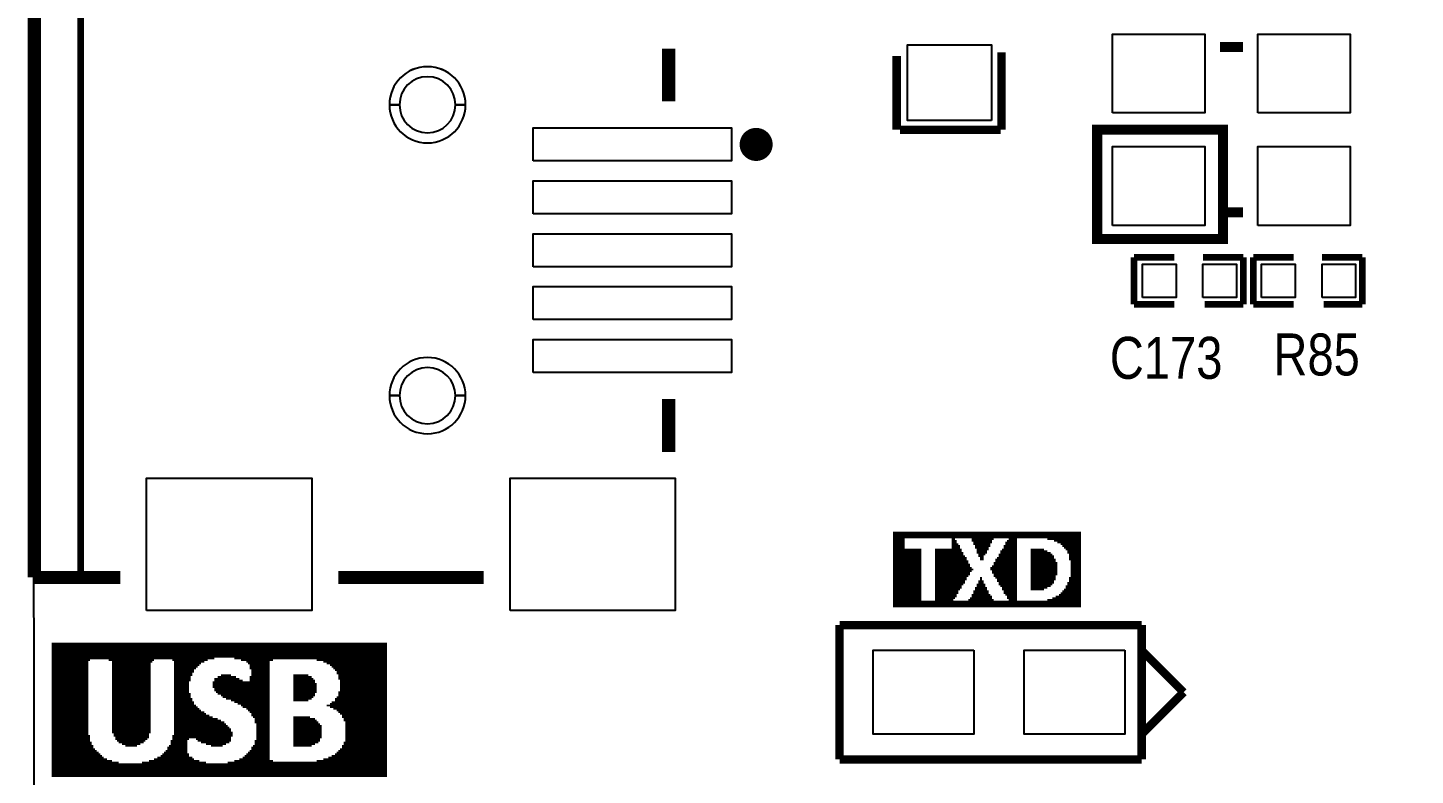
# Model space of a CAD drawing. Extents: x -16 to 114, y 9 to 99.
# Drawn here: x -16.29 to 4.71, y 30.85 to 42.16 of the extents above; entities that cross this region are included whole.
import ezdxf

# ---------------------------------------------------------------- set-up
doc = ezdxf.new("R2010")
doc.units = 0
for name, color, linetype in [('BG_OUTLINE', 3, 'CONTINUOUS'), ('MA_PEN3', 5, 'CONTINUOUS'), ('PG_SILKSCREEN_TOP', 6, 'CONTINUOUS'), ('PIN_TOP', 7, 'CONTINUOUS'), ('RD_SILKSCREEN_TOP', 8, 'CONTINUOUS')]:
    doc.layers.add(name, color=color, linetype=linetype)

msp = doc.modelspace()

# ---------------------------------------------------------------- linework, layer by layer
at = {"layer": 'BG_OUTLINE'}
for points in [[(-13.134086, 99.189794), (110.731046, 99.189794, -0.414215), (113.79708, 96.12376), (113.799874, 12.17676), (113.79708, 12.263374, -0.41422), (110.731046, 9.19734), (-13.22832, 9.19734), (-13.12672, 9.20496, -0.414214), (-16.192754, 12.270994), (-16.20012, 96.12376, -0.414215)], [(-9.662414, 40.992044, 1), (-10.815066, 40.992044, 1)], [(-9.662414, 36.592256, 1), (-10.815066, 36.592256, 1)]]:
    msp.add_lwpolyline(points, format="xyb", close=True, dxfattribs=at)
at = {"layer": 'MA_PEN3', "const_width": 0.0254}
for points in [[(-3.193796, 34.521394), (-0.348996, 34.521394)], [(-3.193796, 34.495994), (-0.348996, 34.495994)], [(-3.193796, 34.470594), (-0.348996, 34.470594)], [(-3.193796, 34.445194), (-0.348996, 34.445194)], [(-3.193796, 34.419794), (-3.015996, 34.419794)], [(-3.193796, 34.394394), (-3.015996, 34.394394)], [(-3.193796, 34.368994), (-3.015996, 34.368994)], [(-3.193796, 34.343594), (-3.015996, 34.343594)], [(-3.193796, 34.318194), (-3.015996, 34.318194)], [(-3.193796, 34.292794), (-3.015996, 34.292794)], [(-3.193796, 34.267394), (-2.761996, 34.267394)], [(-3.193796, 34.241994), (-2.761996, 34.241994)], [(-2.558796, 34.267394), (-2.152396, 34.267394)], [(-2.558796, 34.241994), (-2.152396, 34.241994)], [(-2.304796, 34.419794), (-2.253996, 34.419794)], [(-2.304796, 34.394394), (-2.228596, 34.394394)], [(-2.304796, 34.368994), (-2.228596, 34.368994)], [(-2.304796, 34.343594), (-2.203196, 34.343594)], [(-2.304796, 34.318194), (-2.177796, 34.318194)], [(-2.304796, 34.292794), (-2.177796, 34.292794)], [(-1.999996, 34.419794), (-1.669796, 34.419794)], [(-1.999996, 34.394394), (-1.695196, 34.394394)], [(-1.974596, 34.368994), (-1.695196, 34.368994)], [(-1.974596, 34.343594), (-1.720596, 34.343594)], [(-1.949196, 34.318194), (-1.720596, 34.318194)], [(-1.949196, 34.292794), (-1.745996, 34.292794)], [(-1.923796, 34.267394), (-1.745996, 34.267394)], [(-1.923796, 34.241994), (-1.771396, 34.241994)], [(-1.568196, 34.241994), (-1.314196, 34.241994)], [(-1.542796, 34.267394), (-1.314196, 34.267394)], [(-1.517396, 34.318194), (-1.314196, 34.318194)], [(-1.517396, 34.292794), (-1.314196, 34.292794)], [(-1.491996, 34.368994), (-1.314196, 34.368994)], [(-1.491996, 34.343594), (-1.314196, 34.343594)], [(-1.466596, 34.394394), (-1.314196, 34.394394)], [(-1.441196, 34.419794), (-1.314196, 34.419794)], [(-1.110996, 34.267394), (-0.907796, 34.267394)], [(-1.110996, 34.241994), (-0.856996, 34.241994)], [(-0.856996, 34.419794), (-0.348996, 34.419794)], [(-0.755396, 34.394394), (-0.348996, 34.394394)], [(-0.704596, 34.368994), (-0.348996, 34.368994)], [(-0.653796, 34.343594), (-0.348996, 34.343594)], [(-0.628396, 34.318194), (-0.348996, 34.318194)], [(-0.602996, 34.292794), (-0.348996, 34.292794)], [(-0.577596, 34.267394), (-0.348996, 34.267394)], [(-0.552196, 34.241994), (-0.348996, 34.241994)], [(-3.193796, 34.216594), (-2.761996, 34.216594)], [(-3.193796, 34.191194), (-2.761996, 34.191194)], [(-3.193796, 34.165794), (-2.761996, 34.165794)], [(-3.193796, 34.140394), (-2.761996, 34.140394)], [(-3.193796, 34.114994), (-2.761996, 34.114994)], [(-3.193796, 34.089594), (-2.761996, 34.089594)], [(-3.193796, 34.064194), (-2.761996, 34.064194)], [(-3.193796, 34.038794), (-2.761996, 34.038794)], [(-3.193796, 34.013394), (-2.761996, 34.013394)], [(-2.558796, 34.216594), (-2.126996, 34.216594)], [(-2.558796, 34.191194), (-2.126996, 34.191194)], [(-2.558796, 34.165794), (-2.101596, 34.165794)], [(-2.558796, 34.140394), (-2.076196, 34.140394)], [(-2.558796, 34.114994), (-2.076196, 34.114994)], [(-2.558796, 34.089594), (-2.050796, 34.089594)], [(-2.558796, 34.064194), (-2.050796, 34.064194)], [(-2.558796, 34.038794), (-2.025396, 34.038794)], [(-2.558796, 34.013394), (-2.025396, 34.013394)], [(-1.923796, 34.216594), (-1.771396, 34.216594)], [(-1.898396, 34.191194), (-1.796796, 34.191194)], [(-1.898396, 34.165794), (-1.822196, 34.165794)], [(-1.872996, 34.140394), (-1.822196, 34.140394)], [(-1.872996, 34.114994), (-1.822196, 34.114994)], [(-1.695196, 34.013394), (-1.314196, 34.013394)], [(-1.669796, 34.064194), (-1.314196, 34.064194)], [(-1.669796, 34.038794), (-1.314196, 34.038794)], [(-1.644396, 34.114994), (-1.314196, 34.114994)], [(-1.644396, 34.089594), (-1.314196, 34.089594)], [(-1.618996, 34.140394), (-1.314196, 34.140394)], [(-1.593596, 34.191194), (-1.314196, 34.191194)], [(-1.593596, 34.165794), (-1.314196, 34.165794)], [(-1.568196, 34.216594), (-1.314196, 34.216594)], [(-1.110996, 34.216594), (-0.806196, 34.216594)], [(-1.110996, 34.191194), (-0.780796, 34.191194)], [(-1.110996, 34.165794), (-0.755396, 34.165794)], [(-1.110996, 34.140394), (-0.755396, 34.140394)], [(-1.110996, 34.114994), (-0.729996, 34.114994)], [(-1.110996, 34.089594), (-0.729996, 34.089594)], [(-1.110996, 34.064194), (-0.704596, 34.064194)], [(-1.110996, 34.038794), (-0.704596, 34.038794)], [(-1.110996, 34.013394), (-0.704596, 34.013394)], [(-0.552196, 34.216594), (-0.348996, 34.216594)], [(-0.526796, 34.191194), (-0.348996, 34.191194)], [(-0.526796, 34.165794), (-0.348996, 34.165794)], [(-0.526796, 34.140394), (-0.348996, 34.140394)], [(-0.526796, 34.114994), (-0.348996, 34.114994)], [(-0.501396, 34.089594), (-0.348996, 34.089594)], [(-0.501396, 34.064194), (-0.348996, 34.064194)], [(-0.501396, 34.038794), (-0.348996, 34.038794)], [(-0.501396, 34.013394), (-0.348996, 34.013394)], [(-3.193796, 33.987994), (-2.761996, 33.987994)], [(-3.193796, 33.962594), (-2.761996, 33.962594)], [(-3.193796, 33.937194), (-2.761996, 33.937194)], [(-3.193796, 33.911794), (-2.761996, 33.911794)], [(-3.193796, 33.886394), (-2.761996, 33.886394)], [(-3.193796, 33.860994), (-2.761996, 33.860994)], [(-3.193796, 33.835594), (-2.761996, 33.835594)], [(-3.193796, 33.810194), (-2.761996, 33.810194)], [(-2.558796, 33.987994), (-1.999996, 33.987994)], [(-2.558796, 33.962594), (-1.974596, 33.962594)], [(-2.558796, 33.937194), (-1.999996, 33.937194)], [(-2.558796, 33.911794), (-2.025396, 33.911794)], [(-2.558796, 33.886394), (-2.025396, 33.886394)], [(-2.558796, 33.860994), (-2.050796, 33.860994)], [(-2.558796, 33.835594), (-2.076196, 33.835594)], [(-2.558796, 33.810194), (-2.076196, 33.810194)], [(-1.872996, 33.835594), (-1.847596, 33.835594)], [(-1.872996, 33.810194), (-1.847596, 33.810194)], [(-1.720596, 33.987994), (-1.314196, 33.987994)], [(-1.720596, 33.962594), (-1.314196, 33.962594)], [(-1.695196, 33.937194), (-1.314196, 33.937194)], [(-1.695196, 33.911794), (-1.314196, 33.911794)], [(-1.669796, 33.886394), (-1.314196, 33.886394)], [(-1.669796, 33.860994), (-1.314196, 33.860994)], [(-1.644396, 33.835594), (-1.314196, 33.835594)], [(-1.618996, 33.810194), (-1.314196, 33.810194)], [(-1.110996, 33.987994), (-0.704596, 33.987994)], [(-1.110996, 33.962594), (-0.704596, 33.962594)], [(-1.110996, 33.937194), (-0.704596, 33.937194)], [(-1.110996, 33.911794), (-0.704596, 33.911794)], [(-1.110996, 33.886394), (-0.704596, 33.886394)], [(-1.110996, 33.860994), (-0.729996, 33.860994)], [(-1.110996, 33.835594), (-0.729996, 33.835594)], [(-1.110996, 33.810194), (-0.729996, 33.810194)], [(-0.526796, 33.835594), (-0.348996, 33.835594)], [(-0.526796, 33.810194), (-0.348996, 33.810194)], [(-0.501396, 33.987994), (-0.348996, 33.987994)], [(-0.501396, 33.962594), (-0.348996, 33.962594)], [(-0.501396, 33.937194), (-0.348996, 33.937194)], [(-0.501396, 33.911794), (-0.348996, 33.911794)], [(-0.501396, 33.886394), (-0.348996, 33.886394)], [(-0.501396, 33.860994), (-0.348996, 33.860994)], [(-3.193796, 33.784794), (-2.761996, 33.784794)], [(-3.193796, 33.759394), (-2.761996, 33.759394)], [(-3.193796, 33.733994), (-2.761996, 33.733994)], [(-3.193796, 33.708594), (-2.761996, 33.708594)], [(-3.193796, 33.683194), (-2.761996, 33.683194)], [(-3.193796, 33.657794), (-2.761996, 33.657794)], [(-3.193796, 33.632394), (-2.761996, 33.632394)], [(-3.193796, 33.606994), (-2.761996, 33.606994)], [(-2.558796, 33.784794), (-2.101596, 33.784794)], [(-2.558796, 33.759394), (-2.101596, 33.759394)], [(-2.558796, 33.733994), (-2.126996, 33.733994)], [(-2.558796, 33.708594), (-2.152396, 33.708594)], [(-2.558796, 33.683194), (-2.152396, 33.683194)], [(-2.558796, 33.657794), (-2.177796, 33.657794)], [(-2.558796, 33.632394), (-2.203196, 33.632394)], [(-2.558796, 33.606994), (-2.203196, 33.606994)], [(-1.974596, 33.632394), (-1.745996, 33.632394)], [(-1.974596, 33.606994), (-1.745996, 33.606994)], [(-1.949196, 33.683194), (-1.771396, 33.683194)], [(-1.949196, 33.657794), (-1.771396, 33.657794)], [(-1.923796, 33.733994), (-1.796796, 33.733994)], [(-1.923796, 33.708594), (-1.796796, 33.708594)], [(-1.898396, 33.784794), (-1.822196, 33.784794)], [(-1.898396, 33.759394), (-1.822196, 33.759394)], [(-1.618996, 33.784794), (-1.314196, 33.784794)], [(-1.593596, 33.759394), (-1.314196, 33.759394)], [(-1.593596, 33.733994), (-1.314196, 33.733994)], [(-1.568196, 33.708594), (-1.314196, 33.708594)], [(-1.542796, 33.683194), (-1.314196, 33.683194)], [(-1.542796, 33.657794), (-1.314196, 33.657794)], [(-1.517396, 33.632394), (-1.314196, 33.632394)], [(-1.517396, 33.606994), (-1.314196, 33.606994)], [(-1.110996, 33.784794), (-0.755396, 33.784794)], [(-1.110996, 33.759394), (-0.755396, 33.759394)], [(-1.110996, 33.733994), (-0.780796, 33.733994)], [(-1.110996, 33.708594), (-0.806196, 33.708594)], [(-1.110996, 33.683194), (-0.856996, 33.683194)], [(-1.110996, 33.657794), (-0.907796, 33.657794)], [(-0.653796, 33.606994), (-0.348996, 33.606994)], [(-0.628396, 33.632394), (-0.348996, 33.632394)], [(-0.602996, 33.657794), (-0.348996, 33.657794)], [(-0.577596, 33.708594), (-0.348996, 33.708594)], [(-0.577596, 33.683194), (-0.348996, 33.683194)], [(-0.552196, 33.759394), (-0.348996, 33.759394)], [(-0.552196, 33.733994), (-0.348996, 33.733994)], [(-0.526796, 33.784794), (-0.348996, 33.784794)], [(-3.193796, 33.581594), (-2.761996, 33.581594)], [(-3.193796, 33.556194), (-2.761996, 33.556194)], [(-3.193796, 33.530794), (-2.761996, 33.530794)], [(-3.193796, 33.505394), (-2.761996, 33.505394)], [(-3.193796, 33.479994), (-0.348996, 33.479994)], [(-3.193796, 33.454594), (-0.348996, 33.454594)], [(-3.193796, 33.429194), (-0.348996, 33.429194)], [(-3.193796, 33.403794), (-0.348996, 33.403794)], [(-2.558796, 33.581594), (-2.228596, 33.581594)], [(-2.558796, 33.556194), (-2.228596, 33.556194)], [(-2.558796, 33.530794), (-2.253996, 33.530794)], [(-2.558796, 33.505394), (-2.279396, 33.505394)], [(-2.050796, 33.505394), (-1.669796, 33.505394)], [(-2.025396, 33.530794), (-1.695196, 33.530794)], [(-1.999996, 33.581594), (-1.720596, 33.581594)], [(-1.999996, 33.556194), (-1.695196, 33.556194)], [(-1.491996, 33.581594), (-1.314196, 33.581594)], [(-1.466596, 33.556194), (-1.314196, 33.556194)], [(-1.466596, 33.530794), (-1.314196, 33.530794)], [(-1.441196, 33.505394), (-1.314196, 33.505394)], [(-0.856996, 33.505394), (-0.348996, 33.505394)], [(-0.780796, 33.530794), (-0.348996, 33.530794)], [(-0.729996, 33.556194), (-0.348996, 33.556194)], [(-0.679196, 33.581594), (-0.348996, 33.581594)], [(-15.928848, 32.84474), (-10.848848, 32.84474)], [(-15.928848, 32.81934), (-10.848848, 32.81934)], [(-15.928848, 32.79394), (-10.848848, 32.79394)], [(-15.928848, 32.76854), (-10.848848, 32.76854)], [(-15.928848, 32.74314), (-10.848848, 32.74314)], [(-15.928848, 32.71774), (-10.848848, 32.71774)], [(-15.928848, 32.69234), (-10.848848, 32.69234)], [(-15.928848, 32.66694), (-10.848848, 32.66694)], [(-15.928848, 32.64154), (-10.848848, 32.64154)], [(-15.928848, 32.61614), (-13.465048, 32.61614)], [(-15.928848, 32.59074), (-15.344648, 32.59074)], [(-15.928848, 32.56534), (-15.370048, 32.56534)], [(-15.928848, 32.53994), (-15.370048, 32.53994)], [(-15.065248, 32.59074), (-14.379448, 32.59074)], [(-15.014448, 32.56534), (-14.404848, 32.56534)], [(-15.014448, 32.53994), (-14.430248, 32.53994)], [(-14.100048, 32.59074), (-13.566648, 32.59074)], [(-14.074648, 32.56534), (-13.617448, 32.56534)], [(-14.074648, 32.53994), (-13.668248, 32.53994)], [(-13.160248, 32.61614), (-10.848848, 32.61614)], [(-13.058648, 32.59074), (-12.576048, 32.59074)], [(-12.982448, 32.56534), (-12.626848, 32.56534)], [(-12.957048, 32.53994), (-12.626848, 32.53994)], [(-11.915648, 32.59074), (-10.848848, 32.59074)], [(-11.814048, 32.56534), (-10.848848, 32.56534)], [(-11.763248, 32.53994), (-10.848848, 32.53994)], [(-15.928848, 32.51454), (-15.370048, 32.51454)], [(-15.928848, 32.48914), (-15.370048, 32.48914)], [(-15.928848, 32.46374), (-15.370048, 32.46374)], [(-15.928848, 32.43834), (-15.370048, 32.43834)], [(-15.928848, 32.41294), (-15.370048, 32.41294)], [(-15.928848, 32.38754), (-15.370048, 32.38754)], [(-15.928848, 32.36214), (-15.370048, 32.36214)], [(-15.928848, 32.33674), (-15.370048, 32.33674)], [(-15.014448, 32.51454), (-14.430248, 32.51454)], [(-15.014448, 32.48914), (-14.430248, 32.48914)], [(-15.014448, 32.46374), (-14.430248, 32.46374)], [(-15.014448, 32.43834), (-14.430248, 32.43834)], [(-15.014448, 32.41294), (-14.430248, 32.41294)], [(-15.014448, 32.38754), (-14.430248, 32.38754)], [(-15.014448, 32.36214), (-14.430248, 32.36214)], [(-15.014448, 32.33674), (-14.430248, 32.33674)], [(-14.074648, 32.51454), (-13.693648, 32.51454)], [(-14.074648, 32.48914), (-13.719048, 32.48914)], [(-14.074648, 32.46374), (-13.744448, 32.46374)], [(-14.074648, 32.43834), (-13.769848, 32.43834)], [(-14.074648, 32.41294), (-13.769848, 32.41294)], [(-14.074648, 32.38754), (-13.795248, 32.38754)], [(-14.074648, 32.36214), (-13.795248, 32.36214)], [(-14.074648, 32.33674), (-13.820648, 32.33674)], [(-13.414248, 32.33674), (-13.134848, 32.33674)], [(-13.363448, 32.36214), (-13.211048, 32.36214)], [(-12.931648, 32.51454), (-12.626848, 32.51454)], [(-12.931648, 32.48914), (-12.626848, 32.48914)], [(-12.931648, 32.46374), (-12.626848, 32.46374)], [(-12.931648, 32.33674), (-12.626848, 32.33674)], [(-12.906248, 32.43834), (-12.626848, 32.43834)], [(-12.906248, 32.41294), (-12.626848, 32.41294)], [(-12.906248, 32.38754), (-12.626848, 32.38754)], [(-12.906248, 32.36214), (-12.626848, 32.36214)], [(-12.271248, 32.36214), (-12.042648, 32.36214)], [(-12.271248, 32.33674), (-11.991848, 32.33674)], [(-11.712448, 32.51454), (-10.848848, 32.51454)], [(-11.687048, 32.48914), (-10.848848, 32.48914)], [(-11.661648, 32.46374), (-10.848848, 32.46374)], [(-11.636248, 32.43834), (-10.848848, 32.43834)], [(-11.610848, 32.41294), (-10.848848, 32.41294)], [(-11.610848, 32.38754), (-10.848848, 32.38754)], [(-11.585448, 32.36214), (-10.848848, 32.36214)], [(-11.585448, 32.33674), (-10.848848, 32.33674)], [(-15.928848, 32.31134), (-15.370048, 32.31134)], [(-15.928848, 32.28594), (-15.370048, 32.28594)], [(-15.928848, 32.26054), (-15.370048, 32.26054)], [(-15.928848, 32.23514), (-15.370048, 32.23514)], [(-15.928848, 32.20974), (-15.370048, 32.20974)], [(-15.928848, 32.18434), (-15.370048, 32.18434)], [(-15.928848, 32.15894), (-15.370048, 32.15894)], [(-15.928848, 32.13354), (-15.370048, 32.13354)], [(-15.014448, 32.31134), (-14.430248, 32.31134)], [(-15.014448, 32.28594), (-14.430248, 32.28594)], [(-15.014448, 32.26054), (-14.430248, 32.26054)], [(-15.014448, 32.23514), (-14.430248, 32.23514)], [(-15.014448, 32.20974), (-14.430248, 32.20974)], [(-15.014448, 32.18434), (-14.430248, 32.18434)], [(-15.014448, 32.15894), (-14.430248, 32.15894)], [(-15.014448, 32.13354), (-14.430248, 32.13354)], [(-14.074648, 32.31134), (-13.820648, 32.31134)], [(-14.074648, 32.28594), (-13.820648, 32.28594)], [(-14.074648, 32.26054), (-13.846048, 32.26054)], [(-14.074648, 32.23514), (-13.846048, 32.23514)], [(-14.074648, 32.20974), (-13.846048, 32.20974)], [(-14.074648, 32.18434), (-13.846048, 32.18434)], [(-14.074648, 32.15894), (-13.846048, 32.15894)], [(-14.074648, 32.13354), (-13.846048, 32.13354)], [(-13.490448, 32.26054), (-12.626848, 32.26054)], [(-13.490448, 32.23514), (-12.626848, 32.23514)], [(-13.490448, 32.20974), (-12.626848, 32.20974)], [(-13.490448, 32.18434), (-12.626848, 32.18434)], [(-13.465048, 32.31134), (-13.084048, 32.31134)], [(-13.465048, 32.28594), (-13.033248, 32.28594)], [(-13.465048, 32.15894), (-12.626848, 32.15894)], [(-13.465048, 32.13354), (-12.626848, 32.13354)], [(-12.931648, 32.31134), (-12.626848, 32.31134)], [(-12.931648, 32.28594), (-12.626848, 32.28594)], [(-12.271248, 32.31134), (-11.966448, 32.31134)], [(-12.271248, 32.28594), (-11.941048, 32.28594)], [(-12.271248, 32.26054), (-11.941048, 32.26054)], [(-12.271248, 32.23514), (-11.915648, 32.23514)], [(-12.271248, 32.20974), (-11.915648, 32.20974)], [(-12.271248, 32.18434), (-11.915648, 32.18434)], [(-12.271248, 32.15894), (-11.915648, 32.15894)], [(-12.271248, 32.13354), (-11.915648, 32.13354)], [(-11.585448, 32.31134), (-10.848848, 32.31134)], [(-11.560048, 32.28594), (-10.848848, 32.28594)], [(-11.560048, 32.26054), (-10.848848, 32.26054)], [(-11.560048, 32.23514), (-10.848848, 32.23514)], [(-11.560048, 32.20974), (-10.848848, 32.20974)], [(-11.560048, 32.18434), (-10.848848, 32.18434)], [(-11.560048, 32.15894), (-10.848848, 32.15894)], [(-11.560048, 32.13354), (-10.848848, 32.13354)], [(-15.928848, 32.10814), (-15.370048, 32.10814)], [(-15.928848, 32.08274), (-15.370048, 32.08274)], [(-15.928848, 32.05734), (-15.370048, 32.05734)], [(-15.928848, 32.03194), (-15.370048, 32.03194)], [(-15.928848, 32.00654), (-15.370048, 32.00654)], [(-15.928848, 31.98114), (-15.370048, 31.98114)], [(-15.928848, 31.95574), (-15.370048, 31.95574)], [(-15.928848, 31.93034), (-15.370048, 31.93034)], [(-15.014448, 32.10814), (-14.430248, 32.10814)], [(-15.014448, 32.08274), (-14.430248, 32.08274)], [(-15.014448, 32.05734), (-14.430248, 32.05734)], [(-15.014448, 32.03194), (-14.430248, 32.03194)], [(-15.014448, 32.00654), (-14.430248, 32.00654)], [(-15.014448, 31.98114), (-14.430248, 31.98114)], [(-15.014448, 31.95574), (-14.430248, 31.95574)], [(-15.014448, 31.93034), (-14.430248, 31.93034)], [(-14.074648, 32.10814), (-13.846048, 32.10814)], [(-14.074648, 32.08274), (-13.820648, 32.08274)], [(-14.074648, 32.05734), (-13.820648, 32.05734)], [(-14.074648, 32.03194), (-13.820648, 32.03194)], [(-14.074648, 32.00654), (-13.795248, 32.00654)], [(-14.074648, 31.98114), (-13.795248, 31.98114)], [(-14.074648, 31.95574), (-13.769848, 31.95574)], [(-14.074648, 31.93034), (-13.769848, 31.93034)], [(-13.439648, 32.10814), (-12.626848, 32.10814)], [(-13.414248, 32.08274), (-12.626848, 32.08274)], [(-13.363448, 32.05734), (-12.626848, 32.05734)], [(-13.338048, 32.03194), (-12.626848, 32.03194)], [(-13.287248, 32.00654), (-12.626848, 32.00654)], [(-13.211048, 31.98114), (-12.626848, 31.98114)], [(-13.160248, 31.95574), (-12.626848, 31.95574)], [(-13.109448, 31.93034), (-12.626848, 31.93034)], [(-12.271248, 32.10814), (-11.915648, 32.10814)], [(-12.271248, 32.08274), (-11.941048, 32.08274)], [(-12.271248, 32.05734), (-11.941048, 32.05734)], [(-12.271248, 32.03194), (-11.966448, 32.03194)], [(-12.271248, 32.00654), (-11.991848, 32.00654)], [(-12.271248, 31.98114), (-12.042648, 31.98114)], [(-11.712448, 31.93034), (-10.848848, 31.93034)], [(-11.687048, 31.95574), (-10.848848, 31.95574)], [(-11.636248, 32.00654), (-10.848848, 32.00654)], [(-11.636248, 31.98114), (-10.848848, 31.98114)], [(-11.610848, 32.03194), (-10.848848, 32.03194)], [(-11.585448, 32.10814), (-10.848848, 32.10814)], [(-11.585448, 32.08274), (-10.848848, 32.08274)], [(-11.585448, 32.05734), (-10.848848, 32.05734)], [(-15.928848, 31.90494), (-15.370048, 31.90494)], [(-15.928848, 31.87954), (-15.370048, 31.87954)], [(-15.928848, 31.85414), (-15.370048, 31.85414)], [(-15.928848, 31.82874), (-15.370048, 31.82874)], [(-15.928848, 31.80334), (-15.370048, 31.80334)], [(-15.928848, 31.77794), (-15.370048, 31.77794)], [(-15.928848, 31.75254), (-15.370048, 31.75254)], [(-15.928848, 31.72714), (-15.370048, 31.72714)], [(-15.928848, 31.70174), (-15.370048, 31.70174)], [(-15.014448, 31.90494), (-14.430248, 31.90494)], [(-15.014448, 31.87954), (-14.430248, 31.87954)], [(-15.014448, 31.85414), (-14.430248, 31.85414)], [(-15.014448, 31.82874), (-14.430248, 31.82874)], [(-15.014448, 31.80334), (-14.430248, 31.80334)], [(-15.014448, 31.77794), (-14.430248, 31.77794)], [(-15.014448, 31.75254), (-14.430248, 31.75254)], [(-15.014448, 31.72714), (-14.430248, 31.72714)], [(-15.014448, 31.70174), (-14.430248, 31.70174)], [(-14.074648, 31.90494), (-13.744448, 31.90494)], [(-14.074648, 31.87954), (-13.719048, 31.87954)], [(-14.074648, 31.85414), (-13.693648, 31.85414)], [(-14.074648, 31.82874), (-13.668248, 31.82874)], [(-14.074648, 31.80334), (-13.617448, 31.80334)], [(-14.074648, 31.77794), (-13.592048, 31.77794)], [(-14.074648, 31.75254), (-13.541248, 31.75254)], [(-14.074648, 31.72714), (-13.490448, 31.72714)], [(-14.074648, 31.70174), (-13.414248, 31.70174)], [(-13.058648, 31.90494), (-12.626848, 31.90494)], [(-13.033248, 31.87954), (-12.626848, 31.87954)], [(-12.982448, 31.85414), (-12.626848, 31.85414)], [(-12.957048, 31.82874), (-12.626848, 31.82874)], [(-12.931648, 31.80334), (-12.626848, 31.80334)], [(-12.906248, 31.77794), (-12.626848, 31.77794)], [(-12.906248, 31.75254), (-12.626848, 31.75254)], [(-12.880848, 31.72714), (-12.626848, 31.72714)], [(-12.855448, 31.70174), (-12.626848, 31.70174)], [(-12.271248, 31.72714), (-12.017248, 31.72714)], [(-12.271248, 31.70174), (-11.941048, 31.70174)], [(-11.763248, 31.90494), (-10.848848, 31.90494)], [(-11.712448, 31.87954), (-10.848848, 31.87954)], [(-11.661648, 31.85414), (-10.848848, 31.85414)], [(-11.610848, 31.82874), (-10.848848, 31.82874)], [(-11.585448, 31.80334), (-10.848848, 31.80334)], [(-11.560048, 31.77794), (-10.848848, 31.77794)], [(-11.534648, 31.75254), (-10.848848, 31.75254)], [(-11.534648, 31.72714), (-10.848848, 31.72714)], [(-11.509248, 31.70174), (-10.848848, 31.70174)], [(-15.928848, 31.67634), (-15.370048, 31.67634)], [(-15.928848, 31.65094), (-15.370048, 31.65094)], [(-15.928848, 31.62554), (-15.370048, 31.62554)], [(-15.928848, 31.60014), (-15.370048, 31.60014)], [(-15.928848, 31.57474), (-15.370048, 31.57474)], [(-15.928848, 31.54934), (-15.370048, 31.54934)], [(-15.928848, 31.52394), (-15.370048, 31.52394)], [(-15.928848, 31.49854), (-15.370048, 31.49854)], [(-15.014448, 31.67634), (-14.430248, 31.67634)], [(-15.014448, 31.65094), (-14.430248, 31.65094)], [(-15.014448, 31.62554), (-14.430248, 31.62554)], [(-15.014448, 31.60014), (-14.430248, 31.60014)], [(-15.014448, 31.57474), (-14.430248, 31.57474)], [(-15.014448, 31.54934), (-14.430248, 31.54934)], [(-15.014448, 31.52394), (-14.430248, 31.52394)], [(-15.014448, 31.49854), (-14.430248, 31.49854)], [(-14.074648, 31.67634), (-13.363448, 31.67634)], [(-14.074648, 31.65094), (-13.312648, 31.65094)], [(-14.074648, 31.62554), (-13.287248, 31.62554)], [(-14.074648, 31.60014), (-13.261848, 31.60014)], [(-14.074648, 31.57474), (-13.236448, 31.57474)], [(-14.074648, 31.54934), (-13.211048, 31.54934)], [(-14.074648, 31.52394), (-13.211048, 31.52394)], [(-14.074648, 31.49854), (-13.185648, 31.49854)], [(-12.855448, 31.67634), (-12.626848, 31.67634)], [(-12.855448, 31.65094), (-12.626848, 31.65094)], [(-12.830048, 31.62554), (-12.626848, 31.62554)], [(-12.830048, 31.60014), (-12.626848, 31.60014)], [(-12.830048, 31.57474), (-12.626848, 31.57474)], [(-12.830048, 31.54934), (-12.626848, 31.54934)], [(-12.830048, 31.52394), (-12.626848, 31.52394)], [(-12.830048, 31.49854), (-12.626848, 31.49854)], [(-12.271248, 31.67634), (-11.915648, 31.67634)], [(-12.271248, 31.65094), (-11.890248, 31.65094)], [(-12.271248, 31.62554), (-11.864848, 31.62554)], [(-12.271248, 31.60014), (-11.839448, 31.60014)], [(-12.271248, 31.57474), (-11.839448, 31.57474)], [(-12.271248, 31.54934), (-11.839448, 31.54934)], [(-12.271248, 31.52394), (-11.839448, 31.52394)], [(-12.271248, 31.49854), (-11.839448, 31.49854)], [(-11.509248, 31.67634), (-10.848848, 31.67634)], [(-11.483848, 31.65094), (-10.848848, 31.65094)], [(-11.483848, 31.62554), (-10.848848, 31.62554)], [(-11.483848, 31.60014), (-10.848848, 31.60014)], [(-11.483848, 31.57474), (-10.848848, 31.57474)], [(-11.483848, 31.54934), (-10.848848, 31.54934)], [(-11.483848, 31.52394), (-10.848848, 31.52394)], [(-11.483848, 31.49854), (-10.848848, 31.49854)], [(-15.928848, 31.47314), (-15.370048, 31.47314)], [(-15.928848, 31.44774), (-15.344648, 31.44774)], [(-15.928848, 31.42234), (-15.344648, 31.42234)], [(-15.928848, 31.39694), (-15.344648, 31.39694)], [(-15.928848, 31.37154), (-15.344648, 31.37154)], [(-15.928848, 31.34614), (-15.319248, 31.34614)], [(-15.928848, 31.32074), (-15.319248, 31.32074)], [(-15.928848, 31.29534), (-15.293848, 31.29534)], [(-14.989048, 31.47314), (-14.455648, 31.47314)], [(-14.989048, 31.44774), (-14.455648, 31.44774)], [(-14.963648, 31.42234), (-14.455648, 31.42234)], [(-14.963648, 31.39694), (-14.481048, 31.39694)], [(-14.938248, 31.37154), (-14.506448, 31.37154)], [(-14.912848, 31.34614), (-14.531848, 31.34614)], [(-14.862048, 31.32074), (-14.582648, 31.32074)], [(-14.811248, 31.29534), (-14.633448, 31.29534)], [(-14.150848, 31.29534), (-13.871448, 31.29534)], [(-14.125448, 31.37154), (-13.871448, 31.37154)], [(-14.125448, 31.34614), (-13.871448, 31.34614)], [(-14.125448, 31.32074), (-13.871448, 31.32074)], [(-14.100048, 31.44774), (-13.185648, 31.44774)], [(-14.100048, 31.42234), (-13.211048, 31.42234)], [(-14.100048, 31.39694), (-13.846048, 31.39694)], [(-14.074648, 31.47314), (-13.185648, 31.47314)], [(-13.744448, 31.39694), (-13.211048, 31.39694)], [(-13.719048, 31.37154), (-13.211048, 31.37154)], [(-13.668248, 31.34614), (-13.236448, 31.34614)], [(-13.592048, 31.32074), (-13.287248, 31.32074)], [(-13.515848, 31.29534), (-13.338048, 31.29534)], [(-12.880848, 31.29534), (-12.626848, 31.29534)], [(-12.855448, 31.37154), (-12.626848, 31.37154)], [(-12.855448, 31.34614), (-12.626848, 31.34614)], [(-12.855448, 31.32074), (-12.626848, 31.32074)], [(-12.830048, 31.47314), (-12.626848, 31.47314)], [(-12.830048, 31.44774), (-12.626848, 31.44774)], [(-12.830048, 31.42234), (-12.626848, 31.42234)], [(-12.830048, 31.39694), (-12.626848, 31.39694)], [(-12.271248, 31.47314), (-11.839448, 31.47314)], [(-12.271248, 31.44774), (-11.839448, 31.44774)], [(-12.271248, 31.42234), (-11.839448, 31.42234)], [(-12.271248, 31.39694), (-11.864848, 31.39694)], [(-12.271248, 31.37154), (-11.864848, 31.37154)], [(-12.271248, 31.34614), (-11.890248, 31.34614)], [(-12.271248, 31.32074), (-11.941048, 31.32074)], [(-12.271248, 31.29534), (-11.991848, 31.29534)], [(-11.534648, 31.29534), (-10.848848, 31.29534)], [(-11.509248, 31.34614), (-10.848848, 31.34614)], [(-11.509248, 31.32074), (-10.848848, 31.32074)], [(-11.483848, 31.47314), (-10.848848, 31.47314)], [(-11.483848, 31.44774), (-10.848848, 31.44774)], [(-11.483848, 31.42234), (-10.848848, 31.42234)], [(-11.483848, 31.39694), (-10.848848, 31.39694)], [(-11.483848, 31.37154), (-10.848848, 31.37154)], [(-15.928848, 31.26994), (-15.293848, 31.26994)], [(-15.928848, 31.24454), (-15.268448, 31.24454)], [(-15.928848, 31.21914), (-15.243048, 31.21914)], [(-15.928848, 31.19374), (-15.217648, 31.19374)], [(-15.928848, 31.16834), (-15.192248, 31.16834)], [(-15.928848, 31.14294), (-15.166848, 31.14294)], [(-15.928848, 31.11754), (-15.141448, 31.11754)], [(-15.928848, 31.09214), (-15.090648, 31.09214)], [(-14.379448, 31.09214), (-13.769848, 31.09214)], [(-14.328648, 31.11754), (-13.795248, 31.11754)], [(-14.277848, 31.14294), (-13.846048, 31.14294)], [(-14.252448, 31.16834), (-13.846048, 31.16834)], [(-14.227048, 31.19374), (-13.871448, 31.19374)], [(-14.201648, 31.21914), (-13.871448, 31.21914)], [(-14.176248, 31.26994), (-13.871448, 31.26994)], [(-14.176248, 31.24454), (-13.871448, 31.24454)], [(-13.084048, 31.09214), (-12.626848, 31.09214)], [(-13.033248, 31.11754), (-12.626848, 31.11754)], [(-13.007848, 31.14294), (-12.626848, 31.14294)], [(-12.982448, 31.16834), (-12.626848, 31.16834)], [(-12.957048, 31.19374), (-12.626848, 31.19374)], [(-12.931648, 31.21914), (-12.626848, 31.21914)], [(-12.906248, 31.26994), (-12.626848, 31.26994)], [(-12.906248, 31.24454), (-12.626848, 31.24454)], [(-11.814048, 31.09214), (-10.848848, 31.09214)], [(-11.737848, 31.11754), (-10.848848, 31.11754)], [(-11.687048, 31.14294), (-10.848848, 31.14294)], [(-11.636248, 31.16834), (-10.848848, 31.16834)], [(-11.610848, 31.19374), (-10.848848, 31.19374)], [(-11.585448, 31.21914), (-10.848848, 31.21914)], [(-11.560048, 31.24454), (-10.848848, 31.24454)], [(-11.534648, 31.26994), (-10.848848, 31.26994)], [(-15.928848, 31.06674), (-15.014448, 31.06674)], [(-15.928848, 31.04134), (-14.912848, 31.04134)], [(-15.928848, 31.01594), (-10.848848, 31.01594)], [(-15.928848, 30.99054), (-10.848848, 30.99054)], [(-15.928848, 30.96514), (-10.848848, 30.96514)], [(-15.928848, 30.93974), (-10.848848, 30.93974)], [(-15.928848, 30.91434), (-10.848848, 30.91434)], [(-15.928848, 30.88894), (-10.848848, 30.88894)], [(-15.928848, 30.86354), (-10.848848, 30.86354)], [(-14.557248, 31.04134), (-13.592048, 31.04134)], [(-14.455648, 31.06674), (-13.693648, 31.06674)], [(-13.261848, 31.04134), (-10.848848, 31.04134)], [(-13.160248, 31.06674), (-12.576048, 31.06674)], [(-11.915648, 31.06674), (-10.848848, 31.06674)], [(-15.928848, 30.83814), (-10.848848, 30.83814)]]:
    msp.add_lwpolyline(points, dxfattribs=at)
at = {"layer": 'PG_SILKSCREEN_TOP'}
for points, const_width in [([(-16.18869, 43.742102), (-16.18869, 33.842198)], 0.199898), ([(-15.488666, 33.842198), (-15.488666, 43.742102)], 0.100076), ([(-6.58876, 41.042082), (-6.58876, 41.842182)], 0.199898), ([(-3.1369, 41.7322), (-3.1369, 40.6146)], 0.127), ([(-1.5494, 40.6146), (-1.5494, 41.783)], 0.127), ([(1.757426, 41.864534), (2.103374, 41.864534)], 0.1524), ([(-3.0861, 40.6146), (-1.5621, 40.6146)], 0.127), ([(2.103374, 39.364666), (1.757426, 39.364666)], 0.1524), ([(0.4572, 38.6842), (1.0668, 38.6842)], 0.1016), ([(0.4572, 38.6842), (0.4572, 37.973)], 0.1016), ([(1.4986, 38.6842), (2.1082, 38.6842)], 0.1016), ([(2.1082, 38.6842), (2.1082, 37.973)], 0.1016), ([(2.2606, 38.6842), (2.2606, 37.973)], 0.1016), ([(2.2606, 38.6842), (2.8702, 38.6842)], 0.1016), ([(3.302, 38.6842), (3.9116, 38.6842)], 0.1016), ([(3.9116, 38.6842), (3.9116, 37.973)], 0.1016), ([(0.4572, 37.973), (1.0668, 37.973)], 0.1016), ([(2.1082, 37.973), (1.524, 37.973)], 0.1016), ([(2.2606, 37.973), (2.8702, 37.973)], 0.1016), ([(3.9116, 37.973), (3.3274, 37.973)], 0.1016), ([(-6.58876, 35.742118), (-6.58876, 36.542218)], 0.199898), ([(-16.18869, 33.842198), (-14.888718, 33.842198)], 0.199898), ([(-9.388602, 33.842198), (-11.58875, 33.842198)], 0.199898), ([(0.5715, 33.1216), (-4.0005, 33.1216)], 0.127), ([(-4.0005, 33.1216), (-4.0005, 32.9946)], 0.127), ([(0.5715, 31.0896), (0.5715, 33.1216)], 0.127), ([(-4.0005, 32.9946), (-4.0005, 31.0896)], 0.127), ([(0.5715, 32.7406), (1.2065, 32.1056)], 0.127), ([(1.2065, 32.1056), (0.5715, 31.4706)], 0.127), ([(-4.0005, 31.0896), (0.5715, 31.0896)], 0.127)]:
    msp.add_lwpolyline(points, dxfattribs=dict(at, const_width=const_width))
for points in [[(-9.662414, 40.992044, 1), (-10.814812, 40.992044)], [(-9.814814, 40.992044, 1), (-10.662412, 40.992044)], [(-10.814812, 40.992044, 1), (-9.662414, 40.992044)], [(-10.662412, 40.992044, 1), (-9.814814, 40.992044)], [(-9.662414, 36.592256, 1), (-10.814812, 36.592256)], [(-9.814814, 36.592256, 1), (-10.662412, 36.592256)], [(-10.814812, 36.592256, 1), (-9.662414, 36.592256)], [(-10.662412, 36.592256, 1), (-9.814814, 36.592256)]]:
    msp.add_lwpolyline(points, format="xyb", dxfattribs=at)
for points in [[(-10.662412, 40.992044), (-10.814812, 40.992044)], [(-10.814812, 40.992044), (-10.662412, 40.992044)], [(-9.662414, 40.992044), (-9.814814, 40.992044)], [(-9.814814, 40.992044), (-9.662414, 40.992044)], [(-10.662412, 36.592256), (-10.814812, 36.592256)], [(-10.814812, 36.592256), (-10.662412, 36.592256)], [(-9.662414, 36.592256), (-9.814814, 36.592256)], [(-9.814814, 36.592256), (-9.662414, 36.592256)]]:
    msp.add_lwpolyline(points, dxfattribs=at)
at = {"layer": 'PG_SILKSCREEN_TOP', "const_width": 0.249936}
msp.add_lwpolyline([(-5.138674, 40.392096, 1), (-5.388666, 40.392204, 1)], format="xyb", close=True, dxfattribs=at)
at = {"layer": 'PG_SILKSCREEN_TOP', "const_width": 0.1524}
msp.add_lwpolyline([(0.0254, 40.6146), (1.8034, 40.6146), (1.8034, 38.9636), (-0.1016, 38.9636), (-0.1016, 40.6146)], close=True, dxfattribs=at)
at = {"layer": 'PIN_TOP'}
for points in [[(0.131826, 40.867584), (0.131826, 42.061384), (1.528826, 42.061384), (1.528826, 40.867584)], [(2.331974, 40.867584), (2.331974, 42.061384), (3.728974, 42.061384), (3.728974, 40.867584)], [(-1.7018, 40.7543), (-2.9718, 40.7543), (-2.9718, 41.8973), (-1.7018, 41.8973)], [(-8.638667, 40.142033), (-8.638667, 40.642159), (-5.638673, 40.642159), (-5.638673, 40.142033)], [(0.131826, 39.167816), (0.131826, 40.361616), (1.528826, 40.361616), (1.528826, 39.167816)], [(2.331974, 39.167816), (2.331974, 40.361616), (3.728974, 40.361616), (3.728974, 39.167816)], [(-8.638667, 39.342187), (-8.638667, 39.842313), (-5.638673, 39.842313), (-5.638673, 39.342187)], [(-8.638667, 38.542087), (-8.638667, 39.042213), (-5.638673, 39.042213), (-5.638673, 38.542087)], [(0.5842, 38.0746), (0.5842, 38.5826), (1.0922, 38.5826), (1.0922, 38.0746)], [(1.4986, 38.0746), (1.4986, 38.5826), (2.0066, 38.5826), (2.0066, 38.0746)], [(2.3876, 38.0746), (2.3876, 38.5826), (2.8956, 38.5826), (2.8956, 38.0746)], [(3.302, 38.0746), (3.302, 38.5826), (3.81, 38.5826), (3.81, 38.0746)], [(-8.638667, 37.741987), (-8.638667, 38.242113), (-5.638673, 38.242113), (-5.638673, 37.741987)], [(-8.638667, 36.942141), (-8.638667, 37.442267), (-5.638673, 37.442267), (-5.638673, 36.942141)], [(-14.488795, 33.342072), (-14.488795, 35.342068), (-11.988673, 35.342068), (-11.988673, 33.342072)], [(-8.988679, 33.342072), (-8.988679, 35.342068), (-6.488557, 35.342068), (-6.488557, 33.342072)], [(-1.9685, 32.7406), (-1.9685, 31.4706), (-3.4925, 31.4706), (-3.4925, 32.7406)], [(0.3175, 32.7406), (0.3175, 31.4706), (-1.2065, 31.4706), (-1.2065, 32.7406)]]:
    msp.add_lwpolyline(points, close=True, dxfattribs=at)

# ---------------------------------------------------------------- texts
at = {"layer": 'RD_SILKSCREEN_TOP', "width": 0.84}
for s, p in [('C173', (0.0889, 36.846764)), ('R85', (2.5654, 36.897818))]:
    msp.add_text(s, height=0.635, dxfattribs=at).set_placement(p)

doc.saveas('drawing.dxf')
